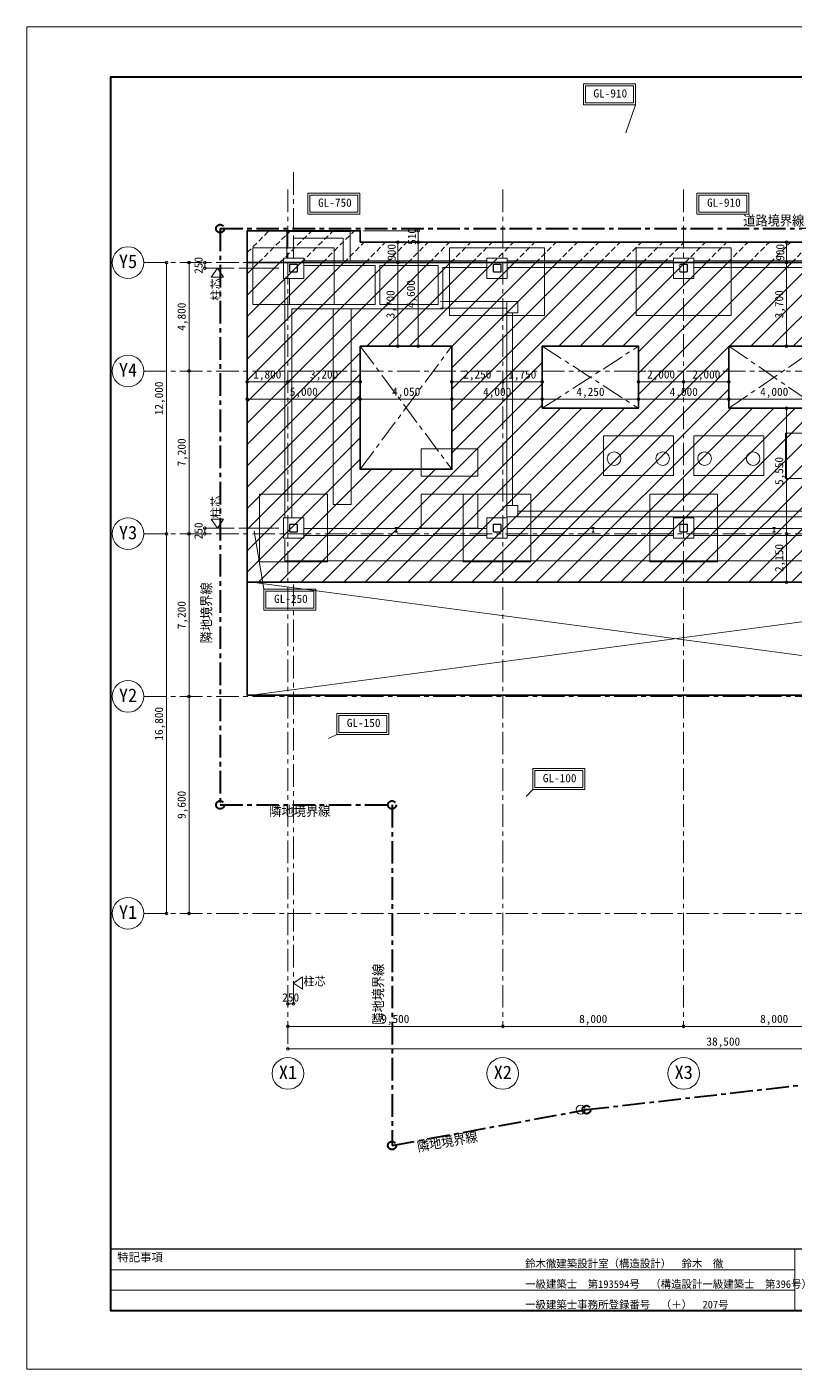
# Model space of a CAD drawing. Units: millimetres at full size, sheet at 1:200. Extents: x -104640 to 71710, y -46154 to 74864.
# Drawn here: x -104640 to -70668, y 15464 to 74864 of the extents above; entities that cross this region are included whole.
import ezdxf
from ezdxf.enums import TextEntityAlignment as Align

# ---------------------------------------------------------------- set-up
doc = ezdxf.new("R2010")
doc.units = ezdxf.units.MM
doc.header["$LTSCALE"] = 200
doc.linetypes.add('CHAIN1', pattern=[8, 5, -1, 1, -1])
doc.linetypes.add('DASHED1', pattern=[1.8, 1.2, -0.6])
for name, color, linetype, lineweight in [('0-0_基準線', 7, 'Continuous', 18), ('0-1_躯体', 2, 'Continuous', 18), ('0-2_間仕切り', 3, 'Continuous', 25), ('0-3_建具', 2, 'Continuous', 35), ('0-4_設備家具', 7, 'CHAIN1', 18), ('0-5_仕上げ', 4, 'Continuous', 9), ('0-7_寸法', 4, 'Continuous', 9), ('0-8_補助線', 4, 'Continuous', 9), ('0-C_ガス設備', 7, 'Continuous', 18), ('0-D_防災設備', 6, 'CHAIN1', 40), ('0-F_', 4, 'Continuous', 9), ('2-2_間仕切り', 1, 'Continuous', 18), ('F-0_枠', 7, 'CHAIN1', 18)]:
    doc.layers.add(name, color=color, linetype=linetype, lineweight=lineweight)
doc.styles.add('ＭＳ ゴシック', font='')
doc.styles.add('ＭＳ 明朝', font='')
doc.styles.get('ＭＳ ゴシック').set_extended_font_data('MS Gothic')
doc.styles.get('ＭＳ 明朝').set_extended_font_data('MS Mincho')

# ---------------------------------------------------------------- blocks, each defined once
blk = doc.blocks.new('_Small(1)')
at = {"layer": '0-7_寸法', "color": 1, "lineweight": 18}
blk.add_circle((0, 0), 50, dxfattribs=at)

msp = doc.modelspace()

# ---------------------------------------------------------------- linework, layer by layer
at = {"layer": '0-0_基準線'}
for p, q in [((-93023.1, 64328.3), (-93023.1, 64038.3)), ((-93011.1, 64328.3), (-93011.1, 64038.3)), ((-92703.1, 64358.3), (-92993.1, 64358.3)), ((-92703.1, 64346.3), (-92993.1, 64346.3)), ((-92685.1, 64038.3), (-92685.1, 64328.3)), ((-92673.1, 64038.3), (-92673.1, 64328.3)), ((-84023.1, 64328.3), (-84023.1, 64038.3)), ((-84011.1, 64328.3), (-84011.1, 64038.3)), ((-83703.1, 64358.3), (-83993.1, 64358.3)), ((-83703.1, 64346.3), (-83993.1, 64346.3)), ((-83685.1, 64038.3), (-83685.1, 64328.3)), ((-83673.1, 64038.3), (-83673.1, 64328.3)), ((-75773.1, 64328.3), (-75773.1, 64038.3)), ((-75761.1, 64328.3), (-75761.1, 64038.3)), ((-75453.1, 64358.3), (-75743.1, 64358.3)), ((-75453.1, 64346.3), (-75743.1, 64346.3)), ((-75435.1, 64038.3), (-75435.1, 64328.3)), ((-75423.1, 64038.3), (-75423.1, 64328.3)), ((-92993.1, 64020.3), (-92703.1, 64020.3)), ((-92993.1, 64008.3), (-92703.1, 64008.3)), ((-83993.1, 64020.3), (-83703.1, 64020.3)), ((-83993.1, 64008.3), (-83703.1, 64008.3)), ((-75743.1, 64020.3), (-75453.1, 64020.3)), ((-75743.1, 64008.3), (-75453.1, 64008.3)), ((-93023.1, 52828.3), (-93023.1, 52538.3)), ((-93011.1, 52828.3), (-93011.1, 52538.3)), ((-92703.1, 52858.3), (-92993.1, 52858.3)), ((-92703.1, 52846.3), (-92993.1, 52846.3)), ((-92993.1, 52520.3), (-92703.1, 52520.3)), ((-92993.1, 52508.3), (-92703.1, 52508.3)), ((-92685.1, 52538.3), (-92685.1, 52828.3)), ((-92673.1, 52538.3), (-92673.1, 52828.3)), ((-88300.8, 52692.3), (-88300.8, 52524.3)), ((-88295.3, 52524.3), (-88295.3, 52692.3)), ((-84023.1, 52828.3), (-84023.1, 52538.3)), ((-84011.1, 52828.3), (-84011.1, 52538.3)), ((-83703.1, 52858.3), (-83993.1, 52858.3)), ((-83703.1, 52846.3), (-83993.1, 52846.3)), ((-83993.1, 52520.3), (-83703.1, 52520.3)), ((-83993.1, 52508.3), (-83703.1, 52508.3)), ((-83685.1, 52538.3), (-83685.1, 52828.3)), ((-83673.1, 52538.3), (-83673.1, 52828.3)), ((-79600.8, 52692.3), (-79600.8, 52524.3)), ((-79595.3, 52524.3), (-79595.3, 52692.3)), ((-75773.1, 52828.3), (-75773.1, 52538.3)), ((-75761.1, 52828.3), (-75761.1, 52538.3)), ((-75453.1, 52858.3), (-75743.1, 52858.3)), ((-75453.1, 52846.3), (-75743.1, 52846.3)), ((-75743.1, 52520.3), (-75453.1, 52520.3)), ((-75743.1, 52508.3), (-75453.1, 52508.3)), ((-75435.1, 52538.3), (-75435.1, 52828.3)), ((-75423.1, 52538.3), (-75423.1, 52828.3)), ((-71600.8, 52692.3), (-71600.8, 52524.3)), ((-71595.3, 52524.3), (-71595.3, 52692.3))]:
    msp.add_line(p, q, dxfattribs=at)
at = {"layer": '0-0_基準線', "color": 3, "lineweight": 25}
msp.add_line((-21731.1, 20770.8), (-100931.1, 20770.8), dxfattribs=at)
at = {"layer": '0-0_基準線', "color": 6, "lineweight": 40}
msp.add_lwpolyline([(-21731.1, 18050.8), (-100931.1, 18050.8), (-100931.1, 72650.8), (-21731.1, 72650.8)], close=True, dxfattribs=at)
at = {"layer": '0-0_基準線'}
for points in [[(-88287.3, 52700.3), (-88248.1, 52700.3), (-88248.1, 52708.3), (-88348.1, 52708.3), (-88348.1, 52700.3), (-88308.8, 52700.3)], [(-88348.1, 52508.3), (-88248.1, 52508.3), (-88248.1, 52516.3), (-88287.3, 52516.3)], [(-88308.8, 52516.3), (-88348.1, 52516.3), (-88348.1, 52508.3)], [(-79587.3, 52700.3), (-79548.1, 52700.3), (-79548.1, 52708.3), (-79648.1, 52708.3), (-79648.1, 52700.3), (-79608.8, 52700.3)], [(-79648.1, 52508.3), (-79548.1, 52508.3), (-79548.1, 52516.3), (-79587.3, 52516.3)], [(-79608.8, 52516.3), (-79648.1, 52516.3), (-79648.1, 52508.3)], [(-71587.3, 52700.3), (-71548.1, 52700.3), (-71548.1, 52708.3), (-71648.1, 52708.3), (-71648.1, 52700.3), (-71608.8, 52700.3)], [(-71648.1, 52508.3), (-71548.1, 52508.3), (-71548.1, 52516.3), (-71587.3, 52516.3)], [(-71608.8, 52516.3), (-71648.1, 52516.3), (-71648.1, 52508.3)]]:
    msp.add_lwpolyline(points, dxfattribs=at)
at = {"layer": '0-0_基準線', "color": 4, "lineweight": 9}
msp.add_circle((-80148.1, 26947.3), 200, dxfattribs=at)
at = {"layer": '0-0_基準線'}
for centre, radius, start, end in [((-92993.1, 64328.3), 30, 90, 180), ((-92993.1, 64328.3), 18, 90, 180), ((-92703.1, 64328.3), 30, 0, 90), ((-92703.1, 64328.3), 18, 0, 90), ((-83993.1, 64328.3), 30, 90, 180), ((-83993.1, 64328.3), 18, 90, 180), ((-83703.1, 64328.3), 30, 0, 90), ((-83703.1, 64328.3), 18, 0, 90), ((-75743.1, 64328.3), 30, 90, 180), ((-75743.1, 64328.3), 18, 90, 180), ((-75453.1, 64328.3), 30, 0, 90), ((-75453.1, 64328.3), 18, 0, 90), ((-92993.1, 64038.3), 30, 180, 270), ((-92993.1, 64038.3), 18, 180, 270), ((-92703.1, 64038.3), 18, 270, 0), ((-92703.1, 64038.3), 30, 270, 0), ((-83993.1, 64038.3), 30, 180, 270), ((-83993.1, 64038.3), 18, 180, 270), ((-83703.1, 64038.3), 18, 270, 0), ((-83703.1, 64038.3), 30, 270, 0), ((-75743.1, 64038.3), 30, 180, 270), ((-75743.1, 64038.3), 18, 180, 270), ((-75453.1, 64038.3), 18, 270, 0), ((-75453.1, 64038.3), 30, 270, 0), ((-92993.1, 52828.3), 30, 90, 180), ((-92993.1, 52538.3), 30, 180, 270), ((-92993.1, 52828.3), 18, 90, 180), ((-92993.1, 52538.3), 18, 180, 270), ((-92703.1, 52828.3), 30, 0, 90), ((-92703.1, 52828.3), 18, 0, 90), ((-92703.1, 52538.3), 18, 270, 0), ((-92703.1, 52538.3), 30, 270, 0), ((-88308.8, 52692.3), 8, 0, 90), ((-88308.8, 52524.3), 8, 270, 0), ((-88287.3, 52692.3), 8, 90, 180), ((-88287.3, 52524.3), 8, 180, 270), ((-83993.1, 52828.3), 30, 90, 180), ((-83993.1, 52538.3), 30, 180, 270), ((-83993.1, 52828.3), 18, 90, 180), ((-83993.1, 52538.3), 18, 180, 270), ((-83703.1, 52828.3), 30, 0, 90), ((-83703.1, 52828.3), 18, 0, 90), ((-83703.1, 52538.3), 18, 270, 0), ((-83703.1, 52538.3), 30, 270, 0), ((-79608.8, 52692.3), 8, 0, 90), ((-79608.8, 52524.3), 8, 270, 0), ((-79587.3, 52692.3), 8, 90, 180), ((-79587.3, 52524.3), 8, 180, 270), ((-75743.1, 52828.3), 30, 90, 180), ((-75743.1, 52538.3), 30, 180, 270), ((-75743.1, 52828.3), 18, 90, 180), ((-75743.1, 52538.3), 18, 180, 270), ((-75453.1, 52828.3), 30, 0, 90), ((-75453.1, 52828.3), 18, 0, 90), ((-75453.1, 52538.3), 18, 270, 0), ((-75453.1, 52538.3), 30, 270, 0), ((-71608.8, 52692.3), 8, 0, 90), ((-71608.8, 52524.3), 8, 270, 0), ((-71587.3, 52692.3), 8, 90, 180), ((-71587.3, 52524.3), 8, 180, 270)]:
    msp.add_arc(centre, radius, start, end, dxfattribs=at)
at = {"layer": '0-1_躯体', "color": 7}
msp.add_line((-70679.1, 18050.8), (-70679.1, 20770.8), dxfattribs=at)
for points in [[(-94648.1, 62583.1), (-91048.1, 62583.1), (-91048.1, 65083.1), (-94648.1, 65083.1)], [(-85948.1, 62083.1), (-81748.1, 62083.1), (-81748.1, 65083.1), (-85948.1, 65083.1)], [(-77698.1, 62083.1), (-73498.1, 62083.1), (-73498.1, 65083.1), (-77698.1, 65083.1)], [(-94348.1, 54183.3), (-91348.1, 54183.3), (-91348.1, 51183.3), (-94348.1, 51183.3)], [(-85348.1, 54183.3), (-82348.1, 54183.3), (-82348.1, 51183.3), (-85348.1, 51183.3)], [(-77098.1, 54183.3), (-74098.1, 54183.3), (-74098.1, 51183.3), (-77098.1, 51183.3)]]:
    msp.add_lwpolyline(points, close=True, dxfattribs=at)
at = {"layer": '0-2_間仕切り', "color": 7, "lineweight": 18}
for p, q in [((-90593.5, 64508.3), (-92398.1, 64508.3)), ((-84298.1, 64508.3), (-92398.1, 64508.3)), ((-89035.6, 64244.6), (-89035.6, 62583.3)), ((-84298.1, 64208.3), (-86245.6, 64208.3)), ((-76048.1, 64508.3), (-83398.1, 64508.3)), ((-76048.1, 64208.3), (-83398.1, 64208.3)), ((-68048.1, 64508.3), (-75148.1, 64508.3)), ((-68048.1, 64208.3), (-75148.1, 64208.3)), ((-93228.1, 63733.3), (-93228.1, 53133.3)), ((-89035.6, 62383.3), (-92928.1, 62383.3)), ((-92928.1, 62383.3), (-92928.1, 53133.3)), ((-92398.1, 52658.3), (-84298.1, 52658.3)), ((-92398.1, 52358.3), (-84298.1, 52358.3)), ((-83398.1, 52658.3), (-76048.1, 52658.3)), ((-83398.1, 52358.3), (-76048.1, 52358.3)), ((-75148.1, 52658.3), (-68048.1, 52658.3)), ((-75148.1, 52358.3), (-68048.1, 52358.3))]:
    msp.add_line(p, q, dxfattribs=at)
at = {"layer": '0-2_間仕切り', "color": 4, "lineweight": 9}
for p, q in [((-70679.1, 19864.1), (-100931.1, 19864.1)), ((-70679.1, 18957.4), (-100931.1, 18957.4))]:
    msp.add_line(p, q, dxfattribs=at)
at = {"layer": '0-2_間仕切り', "color": 7, "lineweight": 18}
for points in [[(-90351.2, 64508.7), (-90351.2, 65808.7), (-93151.2, 65808.7), (-93151.2, 64633.3)], [(-90651.2, 64508.7), (-90651.2, 65508.7), (-92851.2, 65508.7), (-92851.2, 64633.3)], [(-92398.1, 64308.3), (-89235.6, 64308.3), (-89235.6, 62580.8), (-93028.1, 62580.8), (-93028.1, 63733.3)], [(-86245.6, 64208.3), (-86245.6, 62383.3), (-89035.6, 62383.3)], [(-93228.1, 52183.3), (-93228.1, 51233.3), (-55253.1, 51233.3), (-55253.1, 45298.3), (-54848.1, 44893.3)]]:
    msp.add_lwpolyline(points, dxfattribs=at)
for points in [[(-93298.1, 64633.3), (-92398.1, 64633.3), (-92398.1, 63733.3), (-93298.1, 63733.3)], [(-89035.6, 64308.3), (-86445.6, 64308.3), (-86445.6, 62583.3), (-89035.6, 62583.3)], [(-84298.1, 64633.3), (-83398.1, 64633.3), (-83398.1, 63733.3), (-84298.1, 63733.3)], [(-76048.1, 64633.3), (-75148.1, 64633.3), (-75148.1, 63733.3), (-76048.1, 63733.3)], [(-93298.1, 53133.3), (-92398.1, 53133.3), (-92398.1, 52233.3), (-93298.1, 52233.3)], [(-84298.1, 53133.3), (-83398.1, 53133.3), (-83398.1, 52233.3), (-84298.1, 52233.3)], [(-76048.1, 53133.3), (-75148.1, 53133.3), (-75148.1, 52233.3), (-76048.1, 52233.3)]]:
    msp.add_lwpolyline(points, close=True, dxfattribs=at)
at = {"layer": '0-3_建具'}
for p, q in [((-67187.7, 65333.1), (-89898.1, 65333.1)), ((-94898.1, 64433.3), (-26098.2, 64433.3))]:
    msp.add_line(p, q, dxfattribs=at)
for points in [[(-94898.1, 65333.1), (-94898.1, 65843.5), (-89898.1, 65843.5), (-89898.1, 65333.1)], [(-94898.1, 65333.1), (-94898.1, 50283.3), (-57248.1, 50283.3), (-57248.1, 34883.4)], [(-57248.1, 45283.3), (-94898.1, 45283.3), (-94898.1, 50283.3)]]:
    msp.add_lwpolyline(points, dxfattribs=at)
for points in [[(-89898.1, 60733.3), (-85848.1, 60733.3), (-85848.1, 55283.7), (-89898.1, 55283.7)], [(-81848.1, 57983.3), (-77598.1, 57983.3), (-77598.1, 60733.3), (-81848.1, 60733.3)], [(-73598.1, 60733.3), (-69598.1, 60733.3), (-69598.1, 57983.3), (-73598.1, 57983.3)]]:
    msp.add_lwpolyline(points, close=True, dxfattribs=at)
at = {"layer": '0-4_設備家具'}
for p, q in [((-89898.1, 55283.7), (-85848.1, 60733.3)), ((-89898.1, 60733.3), (-85848.1, 55283.7)), ((-81848.1, 57983.3), (-77598.1, 60733.3)), ((-81848.1, 60733.3), (-77598.1, 57983.3)), ((-73598.1, 57983.3), (-69598.1, 60733.3)), ((-73598.1, 60733.3), (-69598.1, 57983.3))]:
    msp.add_line(p, q, dxfattribs=at)
at = {"layer": '0-4_設備家具', "linetype": 'Continuous'}
for p, q in [((-57248.1, 50283.3), (-94698.1, 45283.3)), ((-94698.1, 50283.3), (-57248.1, 45283.3))]:
    msp.add_line(p, q, dxfattribs=at)
at = {"layer": '0-5_仕上げ'}
for p, q in [((-77732.1, 71410.6), (-78157.6, 70171.3)), ((-94154.5, 49973.2), (-94587.2, 52561.1)), ((-91303, 43370.6), (-90938.8, 43554.4)), ((-82559.6, 40805.6), (-82271, 41109.5))]:
    msp.add_line(p, q, dxfattribs=at)
for points in [[(-80030.8, 72338.5), (-77732.1, 72338.5), (-77732.1, 71410.6), (-80030.8, 71410.6)], [(-79943.2, 72250.8), (-77819.7, 72250.8), (-77819.7, 71498.2), (-79943.2, 71498.2)], [(-92209.5, 67503.5), (-89910.9, 67503.5), (-89910.9, 66575.6), (-92209.5, 66575.6)], [(-92121.9, 67415.9), (-89998.5, 67415.9), (-89998.5, 66663.2), (-92121.9, 66663.2)], [(-75008.2, 67503.5), (-72709.5, 67503.5), (-72709.5, 66575.6), (-75008.2, 66575.6)], [(-74920.6, 67415.9), (-72797.1, 67415.9), (-72797.1, 66663.2), (-74920.6, 66663.2)], [(-94154.5, 49973.2), (-91855.9, 49973.2), (-91855.9, 49045.3), (-94154.5, 49045.3)], [(-94066.9, 49885.6), (-91943.5, 49885.6), (-91943.5, 49132.9), (-94066.9, 49132.9)], [(-90938.8, 44482.3), (-88640.1, 44482.3), (-88640.1, 43554.4), (-90938.8, 43554.4)], [(-90851.2, 44394.6), (-88727.7, 44394.6), (-88727.7, 43642), (-90851.2, 43642)], [(-82271, 42037.3), (-79972.3, 42037.3), (-79972.3, 41109.5), (-82271, 41109.5)], [(-82183.3, 41949.7), (-80059.9, 41949.7), (-80059.9, 41197.1), (-82183.3, 41197.1)]]:
    msp.add_lwpolyline(points, close=True, dxfattribs=at)
at = {"layer": '0-7_寸法'}
for p, q in [((-89747.5, 65843.5), (-87603.4, 65843.5)), ((-87603.4, 65843.5), (-87332.1, 65843.5)), ((-87332.1, 65333.1), (-87332.1, 65843.5)), ((-88233.5, 64433.3), (-88233.5, 65333.1)), ((-87332.1, 60733.3), (-87332.1, 65333.1)), ((-71045.8, 64433.3), (-71045.8, 65333.1)), ((-98470, 52433.3), (-98470, 64433.3)), ((-97470, 59633.3), (-97470, 64433.3)), ((-96470, 64433.3), (-96770, 64433.3)), ((-96770, 64183.3), (-96770, 64433.3)), ((-96470, 64183.3), (-96770, 64183.3)), ((-88233.5, 60733.3), (-88233.5, 64433.3)), ((-71045.8, 60733.3), (-71045.8, 64433.3)), ((-97470, 52433.3), (-97470, 59633.3)), ((-94898.1, 59152.8), (-93098.1, 59152.8)), ((-93098.1, 59152.8), (-89898.1, 59152.8)), ((-89898.1, 59223.5), (-89898.1, 59152.8)), ((-83598.1, 59152.8), (-81848.1, 59152.8)), ((-81848.1, 59215.6), (-81848.1, 59152.8)), ((-77598.1, 59152.8), (-75598.1, 59152.8)), ((-75598.1, 59090), (-75598.1, 59152.8)), ((-94898.1, 58387.6), (-89898.1, 58387.6)), ((-89898.1, 58387.6), (-85848.1, 58387.6)), ((-85848.1, 58398.2), (-85848.1, 58387.6)), ((-81848.1, 58385), (-77598.1, 58385)), ((-77598.1, 58385), (-73598.1, 58385)), ((-73598.1, 58385), (-69598.1, 58385)), ((-71045.8, 52433.3), (-71045.8, 57983.3)), ((-98470, 35633.3), (-98470, 52433.3)), ((-97470, 45233.3), (-97470, 52433.3)), ((-96470, 52683.3), (-96770, 52683.3)), ((-96770, 52433.3), (-96770, 52683.3)), ((-96470, 52433.3), (-96770, 52433.3)), ((-71045.8, 50283.3), (-71045.8, 52433.3)), ((-97470, 35633.3), (-97470, 45233.3)), ((-93098.1, 31633.3), (-92848.1, 31633.3)), ((-93098.1, 30633.3), (-83598.1, 30633.3)), ((-83598.1, 30633.3), (-75598.1, 30633.3)), ((-75598.1, 30633.3), (-67598.1, 30633.3)), ((-93098.1, 29633.3), (-54598.1, 29633.3))]:
    msp.add_line(p, q, dxfattribs=at)
for points in [[(-85848.1, 59223.5), (-85848.1, 59152.8), (-83598.1, 59152.8)], [(-75598.1, 59090), (-75598.1, 59152.8), (-73598.1, 59152.8)], [(-85848.1, 58398.2), (-85848.1, 58385), (-81848.1, 58385)]]:
    msp.add_lwpolyline(points, dxfattribs=at)
at = {"layer": '0-8_補助線', "linetype": 'DASHED1'}
for p, q in [((-94898.1, 64871.3), (-93925.8, 65843.5)), ((-94393.2, 64433.3), (-92982.9, 65843.5)), ((-93450.2, 64433.3), (-92039.9, 65843.5)), ((-92507.3, 64433.3), (-91097, 65843.5)), ((-91564.4, 64433.3), (-90154.1, 65843.5)), ((-90621.4, 64433.3), (-89721.6, 65333.1)), ((-89678.5, 64433.3), (-88778.6, 65333.1)), ((-88735.6, 64433.3), (-87835.7, 65333.1)), ((-87792.7, 64433.3), (-86892.8, 65333.1)), ((-86849.7, 64433.3), (-85949.8, 65333.1)), ((-85906.8, 64433.3), (-85006.9, 65333.1)), ((-84963.9, 64433.3), (-84064, 65333.1)), ((-84021, 64433.3), (-83121.1, 65333.1)), ((-83078, 64433.3), (-82178.1, 65333.1)), ((-82135.1, 64433.3), (-81235.2, 65333.1)), ((-81192.2, 64433.3), (-80292.3, 65333.1)), ((-80249.3, 64433.3), (-79349.4, 65333.1)), ((-79306.3, 64433.3), (-78406.4, 65333.1)), ((-78363.4, 64433.3), (-77463.5, 65333.1)), ((-77420.5, 64433.3), (-76520.6, 65333.1)), ((-76477.5, 64433.3), (-75577.7, 65333.1)), ((-75534.6, 64433.3), (-74634.7, 65333.1)), ((-74591.7, 64433.3), (-73691.8, 65333.1)), ((-73648.8, 64433.3), (-72748.9, 65333.1)), ((-72705.8, 64433.3), (-71805.9, 65333.1)), ((-71762.9, 64433.3), (-70863, 65333.1)), ((-70820, 64433.3), (-69920.1, 65333.1))]:
    msp.add_line(p, q, dxfattribs=at)
at = {"layer": '0-8_補助線'}
for p, q in [((-94898.1, 63928.3), (-94393.2, 64433.3)), ((-94898.1, 62985.4), (-93450.2, 64433.3)), ((-94898.1, 62042.5), (-92507.3, 64433.3)), ((-94898.1, 61099.6), (-91564.4, 64433.3)), ((-94898.1, 60156.6), (-90621.4, 64433.3)), ((-94898.1, 59213.7), (-89678.5, 64433.3)), ((-94898.1, 58270.8), (-88735.6, 64433.3)), ((-94898.1, 57327.8), (-87792.7, 64433.3)), ((-94898.1, 56384.9), (-86849.7, 64433.3)), ((-89606.8, 60733.3), (-85906.8, 64433.3)), ((-88663.9, 60733.3), (-84963.9, 64433.3)), ((-87721, 60733.3), (-84021, 64433.3)), ((-86778, 60733.3), (-83078, 64433.3)), ((-85848.1, 60720.3), (-82135.1, 64433.3)), ((-85848.1, 59777.4), (-81192.2, 64433.3)), ((-85848.1, 58834.4), (-80249.3, 64433.3)), ((-85848.1, 57891.5), (-79306.3, 64433.3)), ((-85848.1, 56948.6), (-78363.4, 64433.3)), ((-84970, 50283.3), (-70820, 64433.3)), ((-81120.5, 60733.3), (-77420.5, 64433.3)), ((-80177.5, 60733.3), (-76477.5, 64433.3)), ((-79234.6, 60733.3), (-75534.6, 64433.3)), ((-78291.7, 60733.3), (-74591.7, 64433.3)), ((-77598.1, 60483.9), (-73648.8, 64433.3)), ((-77598.1, 59541), (-72705.8, 64433.3)), ((-77598.1, 58598.1), (-71762.9, 64433.3)), ((-76483.6, 50283.3), (-62333.6, 64433.3)), ((-73577.1, 60733.3), (-69877.1, 64433.3)), ((-72634.1, 60733.3), (-68934.1, 64433.3)), ((-71691.2, 60733.3), (-67991.2, 64433.3)), ((-70748.3, 60733.3), (-67048.3, 64433.3)), ((-84027.1, 50283.3), (-73598.1, 60712.2)), ((-94898.1, 55442), (-89898.1, 60442)), ((-85848.1, 56005.7), (-81848.1, 60005.7)), ((-75540.7, 50283.3), (-65598.1, 60225.9)), ((-94898.1, 54499.1), (-89898.1, 59499.1)), ((-83084.1, 50283.3), (-73598.1, 59769.3)), ((-90627.5, 50283.3), (-81848.1, 59062.7)), ((-82141.2, 50283.3), (-73598.1, 58826.4)), ((-74597.8, 50283.3), (-65598.1, 59283)), ((-94898.1, 53556.1), (-89898.1, 58556.1)), ((-73654.9, 50283.3), (-65598.1, 58340)), ((-89684.6, 50283.3), (-81848.1, 58119.8)), ((-88741.7, 50283.3), (-81041.7, 57983.3)), ((-87798.8, 50283.3), (-80098.8, 57983.3)), ((-86855.8, 50283.3), (-79155.8, 57983.3)), ((-85912.9, 50283.3), (-78212.9, 57983.3)), ((-81198.3, 50283.3), (-73498.3, 57983.3)), ((-80255.3, 50283.3), (-72555.3, 57983.3)), ((-79312.4, 50283.3), (-71612.4, 57983.3)), ((-78369.5, 50283.3), (-70669.5, 57983.3)), ((-77426.6, 50283.3), (-69726.6, 57983.3)), ((-72711.9, 50283.3), (-65011.9, 57983.3)), ((-71769, 50283.3), (-64069, 57983.3)), ((-70826.1, 50283.3), (-63126.1, 57983.3)), ((-94898.1, 52613.2), (-89898.1, 57613.2)), ((-94898.1, 51670.3), (-89898.1, 56670.3)), ((-94898.1, 50727.4), (-89898.1, 55727.4)), ((-94399.3, 50283.3), (-89398.8, 55283.7)), ((-93456.3, 50283.3), (-88455.9, 55283.7)), ((-92513.4, 50283.3), (-87512.9, 55283.7)), ((-91570.5, 50283.3), (-86570, 55283.7))]:
    msp.add_line(p, q, dxfattribs=at)
at = {"layer": '0-C_ガス設備'}
for p, q in [((-91093.1, 53733.3), (-91093.1, 62383.3)), ((-90293.1, 53733.3), (-90293.1, 62383.3)), ((-86345.6, 62709.3), (-83164.9, 62709.3)), ((-83423.1, 62409.3), (-86345.6, 62409.3)), ((-83423.1, 62709.2), (-83423.1, 53183.3)), ((-83423.1, 62709.2), (-82923.1, 62709.2)), ((-82923.1, 62709.2), (-82923.1, 62209.2)), ((-82923.1, 62209.2), (-83423.1, 62209.2)), ((-83173.1, 62209.2), (-83173.1, 53683.3)), ((-87198.1, 56183.3), (-84698.1, 56183.3)), ((-87198.1, 54983.3), (-87198.1, 56183.3)), ((-84698.1, 54983.3), (-84698.1, 56183.3)), ((-87198.1, 54983.3), (-84698.1, 54983.3)), ((-87198.1, 52683.3), (-87198.1, 54183.3)), ((-87198.1, 54183.3), (-84698.1, 54183.3)), ((-91093.1, 53733.3), (-90293.1, 53733.3)), ((-82923.1, 53683.3), (-83423.1, 53683.3)), ((-83423.1, 53683.3), (-83423.1, 53183.3)), ((-82923.1, 53183.3), (-82923.1, 53683.3)), ((-59900.9, 53183.3), (-83423.1, 53183.3)), ((-59900.9, 53433.3), (-82923.1, 53433.3))]:
    msp.add_line(p, q, dxfattribs=at)
for points in [[(-79148.1, 56758.3), (-76048.1, 56758.3), (-76048.1, 55008.3), (-79148.1, 55008.3)], [(-75148.1, 56758.3), (-72048.1, 56758.3), (-72048.1, 55008.3), (-75148.1, 55008.3)], [(-71098.1, 56883.3), (-68098.1, 56883.3), (-68098.1, 54883.3), (-71098.1, 54883.3)]]:
    msp.add_lwpolyline(points, close=True, dxfattribs=at)
msp.add_lwpolyline([(-87198.1, 52683.3), (-84698.1, 52683.3), (-84698.1, 54183.3)], dxfattribs=at)
for centre in [(-78673.1, 55758.3), (-76523.1, 55758.3), (-74673.1, 55758.3), (-72523.1, 55758.3)]:
    msp.add_circle(centre, 300, dxfattribs=at)
at = {"layer": '0-D_防災設備'}
msp.add_line((-96093.1, 65933.3), (-25348.1, 65933.3), dxfattribs=at)
for points in [[(-96093.1, 65933.3), (-96093.1, 40433.3), (-88493.1, 40433.3)], [(-88493.1, 40433.3), (-88493.1, 25360.3), (-79893.1, 26947.3)], [(-79893.1, 26947.3), (-43958, 31062.9), (-42279.8, 34134.4)]]:
    msp.add_lwpolyline(points, dxfattribs=at)
for centre in [(-96093.1, 65933.3), (-96093.1, 40433.3), (-88493.1, 40433.3), (-79893.1, 26947.3), (-88493.1, 25360.3)]:
    msp.add_circle(centre, 180, dxfattribs=at)
at = {"layer": '0-F_', "linetype": 'CHAIN1'}
for p, q in [((-93098.1, 67661.1), (-93098.1, 29633.3)), ((-83598.1, 67661.1), (-83598.1, 30633.3)), ((-75598.1, 67661.1), (-75598.1, 30633.3)), ((-99469.4, 64433.3), (-22848.1, 64433.3)), ((-99469.4, 59633.3), (-24244.6, 59633.3)), ((-99469.4, 52433.3), (-24244.6, 52433.3)), ((-99469.4, 45233.3), (-23848.1, 45233.3)), ((-99469.4, 35633.3), (-22848.1, 35633.3))]:
    msp.add_line(p, q, dxfattribs=at)
at = {"layer": '0-F_'}
for points in [[(-96209.7, 64183.3), (-96491.4, 63792.5), (-95942.3, 63792.5)], [(-96209.7, 52683.3), (-96491.4, 53074), (-95942.3, 53074)], [(-92848.1, 32547.8), (-92457.4, 32829.5), (-92457.4, 32280.4)]]:
    msp.add_lwpolyline(points, close=True, dxfattribs=at)
at = {"layer": '0-F_', "color": 7, "lineweight": 18}
for centre in [(-100170, 64433.3), (-100170, 59633.3), (-100170, 52433.3), (-100170, 45233.3), (-100170, 35633.3), (-93098.1, 28547.4), (-83598.1, 28547.4), (-75598.1, 28547.4)]:
    msp.add_circle(centre, 700.5, dxfattribs=at)
at = {"layer": '2-2_間仕切り'}
msp.add_lwpolyline([(-104640.3, 74863.5), (-104640.3, 15463.5), (-20640.3, 15463.5), (-20640.3, 74863.5)], close=True, dxfattribs=at)
at = {"layer": 'F-0_枠'}
for p, q in [((-92848.1, 68433.3), (-92848.1, 65300.5)), ((-96470, 64183.3), (-93501.7, 64183.3)), ((-95098.1, 64183.3), (-93501.7, 64183.3)), ((-96470, 52683.3), (-93501.7, 52683.3)), ((-95098.1, 52683.3), (-93501.7, 52683.3)), ((-92848.1, 31633.3), (-92848.1, 50189))]:
    msp.add_line(p, q, dxfattribs=at)

# ---------------------------------------------------------------- block references
at = {"layer": '0-7_寸法', "xscale": 1.2, "yscale": 1.2}
for p, rotation in [((-88233.5, 65333.1), 90), ((-87332.1, 65843.5), 90), ((-87332.1, 65333.1), 270), ((-87332.1, 65333.1), 90), ((-71045.8, 65333.1), 90), ((-98470, 64433.3), 90), ((-97470, 64433.3), 90), ((-96770, 64433.3), 90), ((-96770, 64183.3), 270), ((-88233.5, 64433.3), 270), ((-88233.5, 64433.3), 90), ((-71045.8, 64433.3), 270), ((-71045.8, 64433.3), 90), ((-88233.5, 60733.3), 270), ((-87332.1, 60733.3), 270), ((-71045.8, 60733.3), 270), ((-97470, 59633.3), 270), ((-97470, 59633.3), 90), ((-94898.1, 59152.8), 180), ((-93098.1, 59152.8), 180), ((-85848.1, 59152.8), 180), ((-83598.1, 59152.8), 180), ((-77598.1, 59152.8), 180), ((-75598.1, 59152.8), 180), ((-94898.1, 58387.6), 180), ((-89898.1, 58387.6), 180), ((-85848.1, 58385), 180), ((-81848.1, 58385), 180), ((-77598.1, 58385), 180), ((-73598.1, 58385), 180), ((-71045.8, 57983.3), 90), ((-98470, 52433.3), 270), ((-98470, 52433.3), 90), ((-97470, 52433.3), 270), ((-97470, 52433.3), 90), ((-96770, 52683.3), 90), ((-96770, 52433.3), 270), ((-71045.8, 52433.3), 270), ((-71045.8, 52433.3), 90), ((-71045.8, 50283.3), 270), ((-97470, 45233.3), 270), ((-97470, 45233.3), 90), ((-98470, 35633.3), 270), ((-97470, 35633.3), 270), ((-93098.1, 31633.3), 180), ((-93098.1, 30633.3), 180), ((-83598.1, 30633.3), 180), ((-75598.1, 30633.3), 180), ((-93098.1, 29633.3), 180)]:
    msp.add_blockref('_Small(1)', p, dxfattribs=dict(at, rotation=rotation))
for p in [(-93098.1, 59152.8), (-89898.1, 59152.8), (-83598.1, 59152.8), (-81848.1, 59152.8), (-75598.1, 59152.8), (-73598.1, 59152.8), (-89898.1, 58387.6), (-85848.1, 58387.6), (-81848.1, 58385), (-77598.1, 58385), (-73598.1, 58385), (-92848.1, 31633.3), (-83598.1, 30633.3), (-75598.1, 30633.3)]:
    msp.add_blockref('_Small(1)', p, dxfattribs=at)

# ---------------------------------------------------------------- texts
at = {"layer": '0-1_躯体', "color": 3, "style": 'ＭＳ ゴシック'}
msp.add_text('特記事項', height=369.5, dxfattribs=at).set_placement((-100642.9, 20118), align=Align.BOTTOM_LEFT)
at = {"layer": '0-3_建具', "color": 7, "style": 'ＭＳ 明朝'}
msp.add_text('鈴木徹建築設計室（構造設計）\u3000鈴木\u3000徹', height=338.3, rotation=0.001, dxfattribs=at).set_placement((-82609.7, 19863.1), align=Align.BOTTOM_LEFT)
for s, p in [('一級建築士\u3000第193594号\u3000（構造設計一級建築士\u3000第396号）', (-82609.7, 18956.4)), ('一級建築士事務所登録番号\u3000（＋）\u3000207号', (-82609.7, 18049.8))]:
    msp.add_text(s, height=338.3, dxfattribs=at).set_placement(p, align=Align.BOTTOM_LEFT)
at = {"layer": '0-5_仕上げ', "style": 'ＭＳ ゴシック'}
for s, p in [('GL-910', (-79585.3, 71626.6)), ('GL-750', (-91764, 66791.7)), ('GL-910', (-74562.7, 66791.7)), ('GL-250', (-93709.1, 49261.4)), ('GL-150', (-90493.3, 43770.4)), ('GL-100', (-81825.5, 41325.5))]:
    msp.add_text(s, height=365.1, dxfattribs=at).set_placement(p, align=Align.BOTTOM_LEFT)
at = {"layer": '0-7_寸法', "color": 7, "style": 'ＭＳ ゴシック'}
for s, p in [('510', (-87321.8, 65216.9)), ('900', (-88223.2, 64509.8)), ('900', (-71035.5, 64509.8)), ('250', (-96759.7, 63935.9)), ('4,600', (-87370, 62417.6)), ('3,700', (-88271.4, 61964.8)), ('3,700', (-71083.8, 61964.8)), ('4,800', (-97507.9, 61417.7)), ('12,000', (-98507.9, 57677.8)), ('7,200', (-97507.9, 55410.1)), ('5,550', (-71083.8, 54589.8)), ('250', (-96759.7, 52185.9)), ('2,150', (-71083.8, 50738.9)), ('7,200', (-97507.9, 48210.1)), ('16,800', (-98507.9, 43277.8)), ('9,600', (-97507.9, 39812.9))]:
    msp.add_text(s, height=365.1, rotation=90, dxfattribs=at).set_placement(p, align=Align.BOTTOM_LEFT)
for s, p in [('1,800', (-94630, 59190.8)), ('3,200', (-92116.5, 59190.8)), ('2,250', (-85342.5, 59190.8)), ('1,750', (-83355, 59190.8)), ('2,000', (-77217.5, 59190.8)), ('2,000', (-75217.5, 59190.8)), ('5,000', (-93016.5, 58425.5)), ('4,050', (-88488.7, 58425.5)), ('4,000', (-84463.7, 58422.9)), ('4,250', (-80338.7, 58422.9)), ('4,000', (-76213.7, 58422.9)), ('4,000', (-72213.7, 58422.9)), ('250', (-93345.5, 31622.9)), ('9,500', (-88968.4, 30671.2)), ('8,000', (-80216.5, 30671.2)), ('8,000', (-72216.5, 30671.2)), ('38,500', (-74590, 29671.2))]:
    msp.add_text(s, height=365.1, dxfattribs=at).set_placement(p, align=Align.BOTTOM_LEFT)
at = {"layer": '0-C_ガス設備', "style": 'ＭＳ ゴシック', "width": 0.9}
for s, p in [('道路境界線', (-72963.3, 65939.5)), ('隣地境界線', (-93920.7, 39808.5))]:
    msp.add_text(s, height=439.9, dxfattribs=at).set_placement(p, align=Align.BOTTOM_LEFT)
for rotation, p in [(90, (-96352.2, 47578.1)), (90, (-88752.2, 30704.3)), (10, (-87317, 24957.9))]:
    msp.add_text('隣地境界線', height=439.9, rotation=rotation, dxfattribs=at).set_placement(p, align=Align.BOTTOM_LEFT)
at = {"layer": '0-F_', "color": 7, "style": 'ＭＳ ゴシック'}
for s, p in [('Y5', (-100569.8, 64011.7)), ('Y4', (-100569.8, 59211.7)), ('Y3', (-100569.8, 52011.7)), ('Y2', (-100569.8, 44811.7)), ('Y1', (-100569.8, 35211.7)), ('X1', (-93497.9, 28125.9)), ('X2', (-83997.9, 28125.9)), ('X3', (-75997.9, 28125.9))]:
    msp.add_text(s, height=592.4, dxfattribs=at).set_placement(p, align=Align.BOTTOM_LEFT)
at = {"layer": '0-F_', "style": 'ＭＳ ゴシック'}
for p in [(-95994, 62743), (-95994, 53116.1)]:
    msp.add_text('柱芯', height=365.1, rotation=90, dxfattribs=at).set_placement(p, align=Align.BOTTOM_LEFT)
msp.add_text('柱芯', height=365.1, dxfattribs=at).set_placement((-92415.2, 32332.1), align=Align.BOTTOM_LEFT)

doc.saveas('drawing.dxf')
